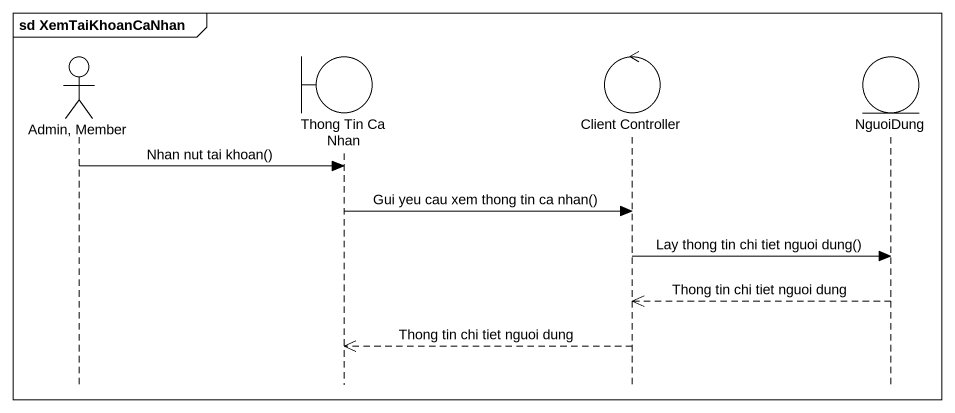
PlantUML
@startuml
mainframe sd XemTaiKhoanCaNhan
hide footbox
actor "Admin, Member" as Admin_Member
boundary "Thong Tin Ca Nhan" as Thong_Tin_Ca_Nhan
control "Client Controller" as Client_Controller
entity NguoiDung

Admin_Member -> Thong_Tin_Ca_Nhan : Nhan nut tai khoan()
Thong_Tin_Ca_Nhan -> Client_Controller : Gui yeu cau xem thong tin ca nhan()
Client_Controller -> NguoiDung : Lay thong tin chi tiet nguoi dung()
NguoiDung -->> Client_Controller : Thong tin chi tiet nguoi dung
Client_Controller -->> Thong_Tin_Ca_Nhan : Thong tin chi tiet nguoi dung
@enduml
